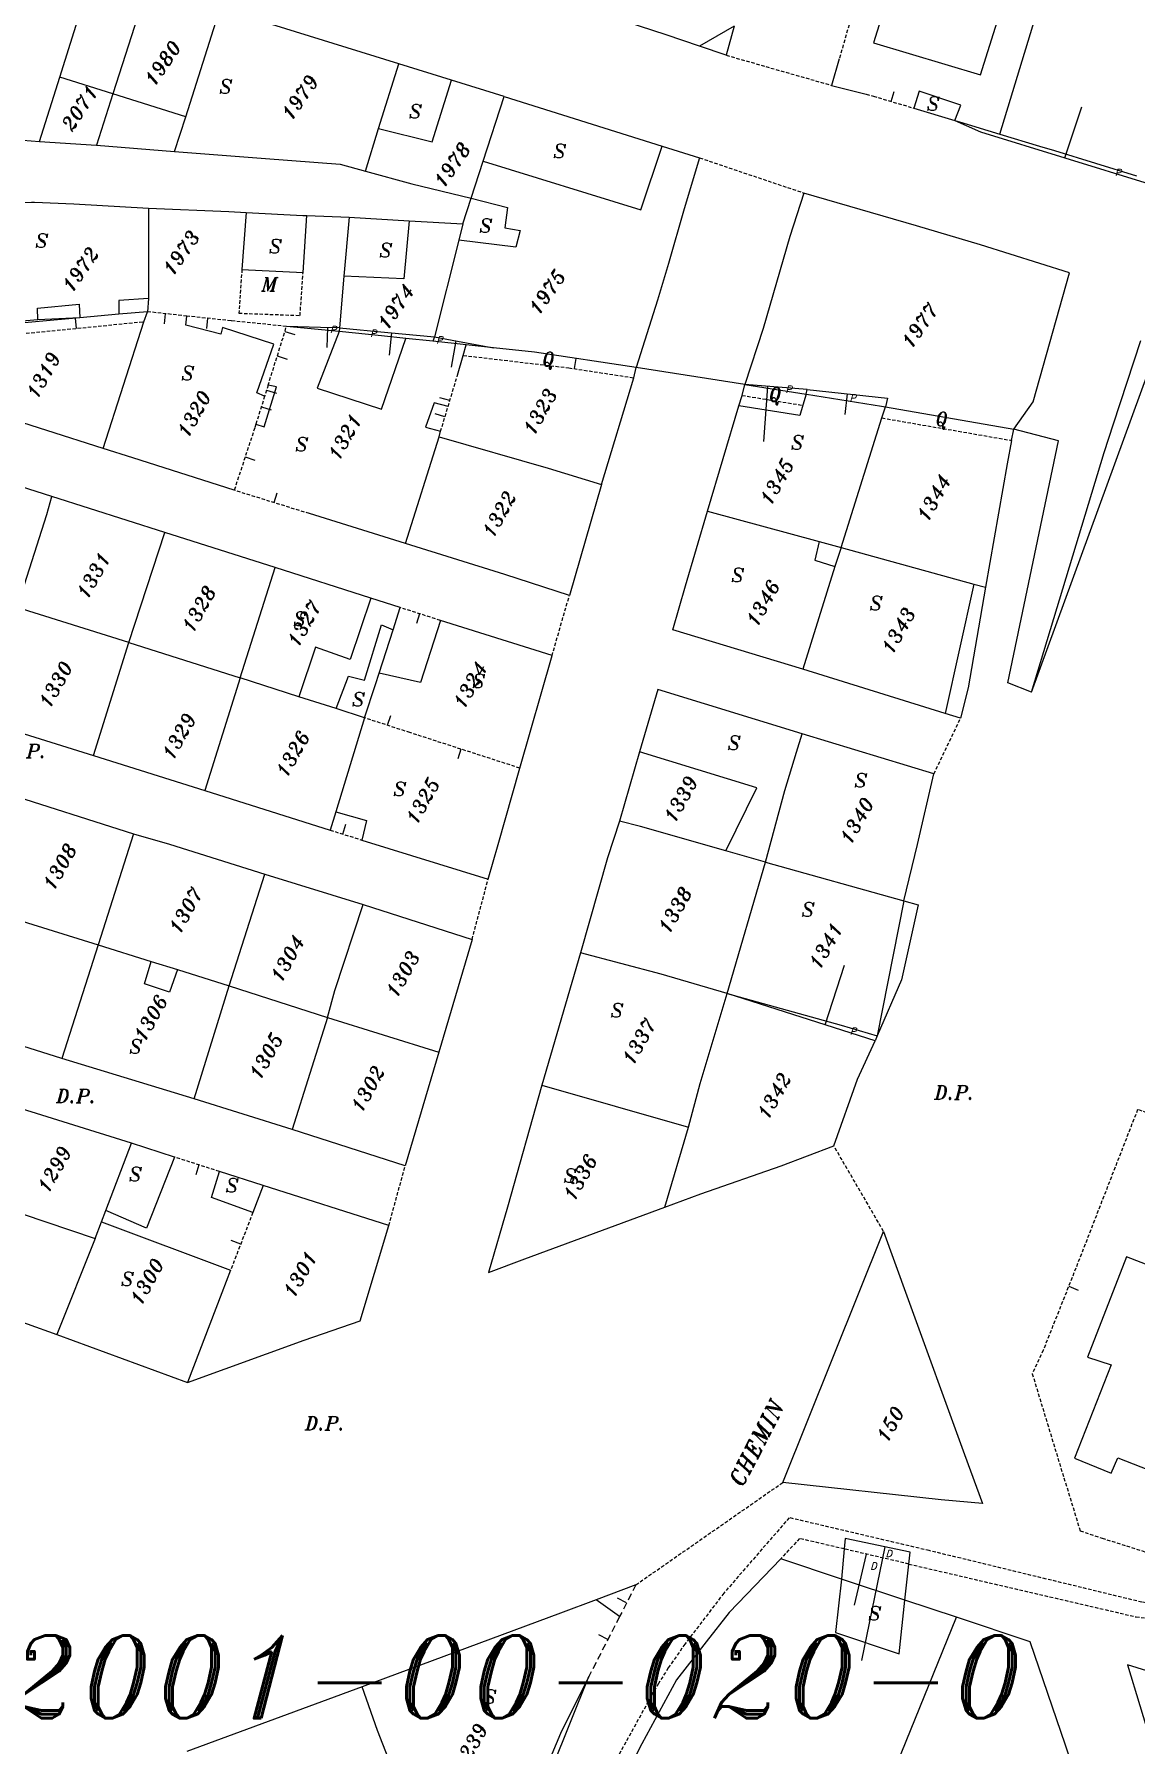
# Model space of a CAD drawing. Extents: x -334462 to -332769, y -29481 to -26664.
# Drawn here: x -333691.6 to -333611.6, y -28874.9 to -28750.7 of the extents above; entities that cross this region are included whole.
import ezdxf
from ezdxf.enums import TextEntityAlignment as Align

# ---------------------------------------------------------------- set-up
doc = ezdxf.new("R2010")
doc.units = 0
doc.header["$MEASUREMENT"] = 0
doc.linetypes.add('DASHED', pattern=[0.75, 0.5, -0.25])
doc.linetypes.add('HIDDEN', pattern=[0.375, 0.25, -0.125])
for name, color, linetype in [('17', 7, 'CONTINUOUS'), ('18', 7, 'CONTINUOUS'), ('DP$DIVIDING$LINE', 7, 'CONTINUOUS'), ('EASEMENT$BOUNDA$', 7, 'CONTINUOUS'), ('ENC$$ST$$A$$TEXT', 7, 'CONTINUOUS'), ('ENCRO$$AREA$TEXT', 7, 'CONTINUOUS'), ('ENCROACHED$WALL', 7, 'CONTINUOUS'), ('MAP$SHEET$BOUND$', 7, 'CONTINUOUS'), ('PARCEL$BOUNDARY', 7, 'CONTINUOUS'), ('PARCEL$NUMBER', 7, 'CONTINUOUS'), ('SECTION$$A$', 7, 'CONTINUOUS'), ('STREET$TEXT', 7, 'CONTINUOUS'), ('STRUC$$FOOTPRINT', 7, 'CONTINUOUS')]:
    doc.layers.add(name, color=color, linetype=linetype)
doc.styles.add('ITALICT', font='ITALICT', dxfattribs={"height": 0.2})

msp = doc.modelspace()

# ---------------------------------------------------------------- linework, layer by layer
at = {"layer": '17', "color": 5, "linetype": 'Continuous'}
for p, q in [((-333682.07, -28771.01), (-333682.15, -28771.75)), ((-333679.01, -28771.34), (-333679.09, -28772.09)), ((-333688.62, -28771.34), (-333688.55, -28772.09)), ((-333652.27, -28774.26), (-333652.38, -28775)), ((-333665.94, -28800.9), (-333665.71, -28800.19)), ((-333660.61, -28802.62), (-333660.84, -28803.34))]:
    msp.add_line(p, q, dxfattribs=at)
at = {"layer": '17', "color": 1, "linetype": 'Continuous'}
for p, q in [((-333661.42, -28777.32), (-333662.14, -28777.11)), ((-333675.1, -28777.77), (-333674.39, -28777.99)), ((-333674.16, -28784.73), (-333673.94, -28784.01)), ((-333663.61, -28792.8), (-333663.83, -28793.51)), ((-333676.6, -28838.57), (-333677.3, -28838.3))]:
    msp.add_line(p, q, dxfattribs=at)
at = {"layer": '18', "color": 1, "linetype": 'Continuous'}
for p, q in [((-333629.37, -28755.6), (-333629.15, -28754.88)), ((-333673.39, -28772.31), (-333672.68, -28772.53)), ((-333673.95, -28774.08), (-333673.23, -28774.3)), ((-333674.72, -28776.56), (-333674.01, -28776.79)), ((-333661.77, -28778.49), (-333662.49, -28778.28)), ((-333676.28, -28781.41), (-333675.57, -28781.64)), ((-333669.18, -28808.8), (-333668.96, -28808.08)), ((-333679.63, -28832.82), (-333679.86, -28833.53)), ((-333616.49, -28841.63), (-333615.8, -28841.91))]:
    msp.add_line(p, q, dxfattribs=at)
at = {"layer": '18', "color": 30, "linetype": 'Continuous'}
for p, q in [((-333648.59, -28864.63), (-333649.25, -28864.29)), ((-333649.94, -28867.28), (-333650.61, -28866.94))]:
    msp.add_line(p, q, dxfattribs=at)
at = {"layer": 'DP$DIVIDING$LINE', "color": 30, "linetype": 'HIDDEN'}
for p, q in [((-333641.35, -28752.24), (-333633.7, -28754.43)), ((-333643.29, -28759.69), (-333635.71, -28762.25)), ((-333654, -28795.84), (-333652.74, -28791.47)), ((-333626.28, -28804.42), (-333624.34, -28800.39)), ((-333659.8, -28816.46), (-333658.64, -28812.08)), ((-333629.93, -28837.65), (-333633.54, -28831.44)), ((-333665.84, -28837.21), (-333664.66, -28832.88)), ((-333647.91, -28863.31), (-333637.25, -28855.88))]:
    msp.add_line(p, q, dxfattribs=at)
at = {"layer": 'DP$DIVIDING$LINE', "color": 2, "linetype": 'HIDDEN'}
msp.add_line((-333628.1, -28861.8), (-333632.79, -28860.71), dxfattribs=at)
for points in [[(-333628.1, -28861.8), (-333611.6, -28865.64), (-333606.92, -28866.08), (-333606.79, -28865.17), (-333611.19, -28864.57), (-333626.61, -28860.83), (-333636.78, -28858.44), (-333641.53, -28863.92), (-333644.35, -28867.61), (-333645.56, -28869.35), (-333646.28, -28870.48), (-333649.16, -28875.66), (-333651.89, -28880.51), (-333653.63, -28884.58), (-333655.22, -28888.77), (-333657.84, -28895.47), (-333659.5, -28900.21), (-333660.8, -28903.44), (-333664.67, -28910.2), (-333668.86, -28917.23), (-333671.31, -28921.2)], [(-333632.79, -28860.71), (-333636.03, -28859.95), (-333637.4, -28861.42)]]:
    msp.add_lwpolyline(points, dxfattribs=at)
at = {"layer": 'EASEMENT$BOUNDA$', "color": 3, "linetype": 'HIDDEN'}
for p, q in [((-333697.77, -28772.98), (-333683.63, -28771.59)), ((-333640.2, -28776.94), (-333635.79, -28777.66)), ((-333630.05, -28778.58), (-333620.64, -28780.21))]:
    msp.add_line(p, q, dxfattribs=at)
for points in [[(-333676.51, -28767.79), (-333676.73, -28770.97), (-333672.29, -28771.14), (-333672.07, -28768.02)], [(-333660.44, -28774.04), (-333652.79, -28774.94), (-333648.06, -28775.66)]]:
    msp.add_lwpolyline(points, dxfattribs=at)
at = {"layer": 'ENC$$ST$$A$$TEXT', "color": 1, "linetype": 'Continuous'}
for p, q in [((-333632.57, -28776.82), (-333632.74, -28778.34)), ((-333634.16, -28822.65), (-333632.77, -28818.31)), ((-333629.83, -28860.56), (-333631.54, -28868.8)), ((-333631.2, -28861.08), (-333632.06, -28864.79))]:
    msp.add_line(p, q, dxfattribs=at)
at = {"layer": 'ENCRO$$AREA$TEXT', "color": 5, "linetype": 'Continuous'}
for p, q in [((-333616.78, -28759.7), (-333615.53, -28756)), ((-333670.29, -28772.02), (-333670.34, -28773.46)), ((-333665.66, -28772.4), (-333665.81, -28774.03)), ((-333660.98, -28772.98), (-333661.33, -28774.89)), ((-333638.35, -28776.3), (-333638.64, -28780.28))]:
    msp.add_line(p, q, dxfattribs=at)
at = {"layer": 'ENCROACHED$WALL', "color": 5, "linetype": 'Continuous'}
for p, q in [((-333688.27, -28771.31), (-333691.33, -28771.45)), ((-333635.48, -28776.51), (-333639.99, -28776.16))]:
    msp.add_line(p, q, dxfattribs=at)
for points in [[(-333624.75, -28756.98), (-333622.9, -28757.81), (-333610.66, -28761.59), (-333607.95, -28762.54)], [(-333669.43, -28772.04), (-333670.8, -28772), (-333673.28, -28771.93)], [(-333669.43, -28772.04), (-333665.91, -28772.38), (-333662.54, -28772.7)], [(-333662.54, -28772.7), (-333660.86, -28773.01), (-333658.24, -28773.48)]]:
    msp.add_lwpolyline(points, dxfattribs=at)
at = {"layer": 'MAP$SHEET$BOUND$', "color": 6, "linetype": 'Continuous'}
msp.add_line((-333639.99, -28776.16), (-333647.89, -28774.92), dxfattribs=at)
msp.add_lwpolyline([(-333619.19, -28798.48), (-333620.92, -28797.82), (-333617.22, -28780.23), (-333620.48, -28779.4)], dxfattribs=at)
at = {"layer": 'PARCEL$BOUNDARY', "color": 7, "linetype": 'Continuous'}
for p, q in [((-333689.73, -28753.83), (-333687.28, -28746.05)), ((-333683.39, -28747.26), (-333685.87, -28755.04)), ((-333680.59, -28756.71), (-333678.09, -28748.84)), ((-333665.13, -28752.87), (-333678.09, -28748.84)), ((-333640.77, -28750.12), (-333641.35, -28752.24)), ((-333641.35, -28752.24), (-333643.29, -28751.58)), ((-333633.15, -28752.51), (-333633.7, -28754.43)), ((-333691.21, -28758.5), (-333689.73, -28753.83)), ((-333666.59, -28757.57), (-333665.13, -28752.87)), ((-333661.29, -28754.05), (-333665.13, -28752.87)), ((-333685.87, -28755.04), (-333687.06, -28758.76)), ((-333657.48, -28755.23), (-333661.29, -28754.05)), ((-333633.7, -28754.43), (-333631.2, -28755.07)), ((-333659, -28759.94), (-333657.48, -28755.23)), ((-333657.48, -28755.23), (-333646.01, -28758.84)), ((-333627.73, -28756.09), (-333624.75, -28756.98)), ((-333681.4, -28759.23), (-333680.59, -28756.71)), ((-333667.55, -28760.67), (-333666.59, -28757.57)), ((-333700.45, -28757.81), (-333691.21, -28758.5)), ((-333691.21, -28758.5), (-333687.06, -28758.76)), ((-333687.06, -28758.76), (-333681.4, -28759.23)), ((-333646.01, -28758.84), (-333643.29, -28759.69)), ((-333659.87, -28762.61), (-333659, -28759.94)), ((-333660.47, -28764.48), (-333659.87, -28762.61)), ((-333683.3, -28763.34), (-333683.3, -28769.91)), ((-333671.8, -28763.88), (-333668.73, -28764.01)), ((-333668.73, -28764.01), (-333669.1, -28768.28)), ((-333668.73, -28764.01), (-333664.38, -28764.26)), ((-333664.38, -28764.26), (-333660.47, -28764.48)), ((-333660.47, -28764.48), (-333660.77, -28765.68)), ((-333660.77, -28765.68), (-333662.54, -28772.7)), ((-333669.1, -28768.28), (-333669.43, -28772.04)), ((-333683.3, -28769.91), (-333683.36, -28770.87)), ((-333683.63, -28771.59), (-333683.36, -28770.87)), ((-333686.58, -28780.81), (-333683.63, -28771.59)), ((-333669.43, -28772.04), (-333669.46, -28772.31)), ((-333662.54, -28772.7), (-333662.64, -28773)), ((-333660.44, -28774.04), (-333660.22, -28773.26)), ((-333619.19, -28798.48), (-333610.08, -28773.5)), ((-333660.86, -28775.47), (-333660.44, -28774.04)), ((-333648.06, -28775.66), (-333647.89, -28774.92)), ((-333650.41, -28783.42), (-333648.06, -28775.66)), ((-333640.2, -28776.94), (-333639.99, -28776.16)), ((-333640.43, -28777.69), (-333640.2, -28776.94)), ((-333642.72, -28785.34), (-333640.43, -28777.69)), ((-333633.02, -28787.98), (-333630.05, -28778.58)), ((-333630.05, -28778.58), (-333629.79, -28777.78)), ((-333664.63, -28787.69), (-333662.2, -28779.94)), ((-333662.2, -28779.94), (-333662.09, -28779.55)), ((-333620.64, -28780.21), (-333620.48, -28779.4)), ((-333690.31, -28784.28), (-333698.33, -28781.73)), ((-333650.41, -28783.42), (-333652.74, -28791.47)), ((-333682.1, -28786.89), (-333690.31, -28784.28)), ((-333664.63, -28787.69), (-333671.61, -28785.53)), ((-333642.72, -28785.34), (-333634.61, -28787.55)), ((-333684.73, -28794.88), (-333682.1, -28786.89)), ((-333674.09, -28789.43), (-333682.1, -28786.89)), ((-333634.61, -28787.55), (-333633.02, -28787.98)), ((-333633.02, -28787.98), (-333633.46, -28789.36)), ((-333633.02, -28787.98), (-333623.38, -28790.64)), ((-333676.64, -28797.44), (-333674.09, -28789.43)), ((-333667.16, -28791.67), (-333674.09, -28789.43)), ((-333633.46, -28789.36), (-333635.79, -28796.83)), ((-333623.38, -28790.64), (-333622.54, -28790.87)), ((-333684.73, -28794.88), (-333692.83, -28792.35)), ((-333665.02, -28792.35), (-333667.16, -28791.67)), ((-333665.54, -28793.97), (-333665.02, -28792.35)), ((-333654, -28795.84), (-333662.1, -28793.28)), ((-333687.28, -28803.09), (-333684.73, -28794.88)), ((-333684.73, -28794.88), (-333676.64, -28797.44)), ((-333666.55, -28797.11), (-333665.54, -28793.97)), ((-333656.33, -28804.01), (-333654, -28795.84)), ((-333625.47, -28800.04), (-333635.79, -28796.83)), ((-333676.64, -28797.44), (-333679.21, -28805.64)), ((-333672.38, -28798.82), (-333676.64, -28797.44)), ((-333669.67, -28799.69), (-333672.38, -28798.82)), ((-333667.6, -28800.36), (-333669.67, -28799.69)), ((-333695.42, -28800.54), (-333687.28, -28803.09)), ((-333667.6, -28800.36), (-333669.7, -28807.17)), ((-333624.34, -28800.39), (-333625.47, -28800.04)), ((-333626.28, -28804.42), (-333635.85, -28801.51)), ((-333687.28, -28803.09), (-333679.21, -28805.64)), ((-333647.66, -28802.83), (-333649.11, -28807.87)), ((-333693.93, -28805.74), (-333684.37, -28808.78)), ((-333679.21, -28805.64), (-333670.11, -28808.51)), ((-333669.7, -28807.17), (-333670.11, -28808.51)), ((-333684.37, -28808.78), (-333686.94, -28816.84)), ((-333667.8, -28809.23), (-333658.64, -28812.08)), ((-333638.51, -28810.83), (-333641.38, -28810.01)), ((-333641.28, -28820.37), (-333638.51, -28810.83)), ((-333638.51, -28810.83), (-333628.45, -28813.64)), ((-333677.44, -28819.81), (-333674.84, -28811.71)), ((-333674.84, -28811.71), (-333667.71, -28813.92)), ((-333696.52, -28813.86), (-333686.94, -28816.84)), ((-333667.71, -28813.92), (-333659.8, -28816.46)), ((-333686.94, -28816.84), (-333689.58, -28825.1)), ((-333686.94, -28816.84), (-333683.09, -28818.04)), ((-333659.8, -28816.46), (-333662.22, -28824.63)), ((-333683.09, -28818.04), (-333681.19, -28818.63)), ((-333651.93, -28817.43), (-333654.73, -28827.04)), ((-333681.19, -28818.63), (-333677.44, -28819.81)), ((-333679.98, -28828.01), (-333677.44, -28819.81)), ((-333677.44, -28819.81), (-333670.29, -28822.11)), ((-333689.58, -28825.1), (-333699.18, -28822.05)), ((-333670.29, -28822.11), (-333672.87, -28830.25)), ((-333670.29, -28822.11), (-333662.22, -28824.63)), ((-333630.39, -28823.45), (-333630.55, -28823.81)), ((-333662.22, -28824.63), (-333664.66, -28832.88)), ((-333679.98, -28828.01), (-333689.58, -28825.1)), ((-333654.73, -28827.04), (-333644.09, -28830.07)), ((-333684.52, -28831.25), (-333694.09, -28828.26)), ((-333672.87, -28830.25), (-333679.98, -28828.01)), ((-333664.66, -28832.88), (-333672.87, -28830.25)), ((-333645.8, -28835.9), (-333644.09, -28830.07)), ((-333686.39, -28836.12), (-333684.52, -28831.25)), ((-333681.41, -28832.25), (-333684.52, -28831.25)), ((-333674.97, -28834.31), (-333678.14, -28833.3)), ((-333674.97, -28834.31), (-333675.72, -28836.28)), ((-333665.84, -28837.21), (-333674.97, -28834.31)), ((-333696.62, -28834.97), (-333687.17, -28838.16)), ((-333687.17, -28838.16), (-333686.71, -28836.96)), ((-333686.71, -28836.96), (-333686.39, -28836.12)), ((-333687.17, -28838.16), (-333689.94, -28845.13)), ((-333637.25, -28855.88), (-333629.93, -28837.65)), ((-333699.25, -28841.79), (-333689.94, -28845.13)), ((-333689.94, -28845.13), (-333680.47, -28848.63)), ((-333632.99, -28862.89), (-333637.4, -28861.42)), ((-333628.39, -28864.42), (-333632.99, -28862.89)), ((-333647.91, -28863.31), (-333650.8, -28864.4)), ((-333624.64, -28865.67), (-333628.39, -28864.42)), ((-333667.78, -28870.73), (-333680.5, -28875.41))]:
    msp.add_line(p, q, dxfattribs=at)
at = {"layer": 'PARCEL$BOUNDARY', "color": 2, "linetype": 'HIDDEN'}
for p, q in [((-333674.61, -28776.21), (-333674.86, -28777.01)), ((-333661.54, -28777.74), (-333660.86, -28775.47)), ((-333674.86, -28777.01), (-333675.5, -28779.03)), ((-333662.09, -28779.55), (-333661.54, -28777.74)), ((-333671.61, -28785.53), (-333677.07, -28783.83)), ((-333662.1, -28793.28), (-333665.02, -28792.35)), ((-333664.31, -28801.43), (-333667.6, -28800.36)), ((-333656.33, -28804.01), (-333664.31, -28801.43)), ((-333670.11, -28808.51), (-333667.8, -28809.23)), ((-333678.14, -28833.3), (-333681.41, -28832.25)), ((-333675.72, -28836.28), (-333677.33, -28840.47))]:
    msp.add_line(p, q, dxfattribs=at)
at = {"layer": 'PARCEL$BOUNDARY', "color": 2, "linetype": 'DASHED'}
for p, q in [((-333647.91, -28863.31), (-333649.09, -28865.62)), ((-333649.09, -28865.62), (-333651.32, -28869.96))]:
    msp.add_line(p, q, dxfattribs=at)
at = {"layer": 'PARCEL$BOUNDARY', "color": 2, "linetype": 'HIDDEN'}
for points in [[(-333611.67, -28677.88), (-333612.7, -28681.34), (-333614.23, -28686.61), (-333614.96, -28689.24), (-333616.63, -28695.05), (-333618, -28699.91), (-333620.4, -28708.4), (-333621.86, -28713.37), (-333624.25, -28721.58), (-333625.93, -28727.39), (-333628.18, -28735.15), (-333630.27, -28742.45), (-333631.22, -28745.82), (-333632.44, -28750.04), (-333633.15, -28752.51)], [(-333631.2, -28755.07), (-333630.67, -28755.21), (-333627.73, -28756.09)], [(-333674.61, -28776.21), (-333673.49, -28772.63), (-333673.28, -28771.93)], [(-333675.5, -28779.03), (-333675.58, -28779.3), (-333677.07, -28783.83)], [(-333583.1, -28838.38), (-333611.49, -28828.8), (-333615.97, -28840.31), (-333618.34, -28846.27), (-333619.14, -28847.98), (-333618.04, -28851.61), (-333615.66, -28859.39), (-333614.07, -28859.92), (-333601.17, -28864.03), (-333597.88, -28865.03)]]:
    msp.add_lwpolyline(points, dxfattribs=at)
at = {"layer": 'PARCEL$BOUNDARY', "color": 7, "linetype": 'Continuous'}
for points in [[(-333643.29, -28751.58), (-333645.72, -28750.76), (-333651.53, -28748.88)], [(-333624.75, -28756.98), (-333624.42, -28757.08), (-333621.49, -28757.97)], [(-333621.49, -28757.97), (-333618.6, -28758.84), (-333617.52, -28759.17), (-333611.57, -28761.01)], [(-333681.4, -28759.23), (-333674.81, -28759.73), (-333669.37, -28760.15), (-333667.55, -28760.67)], [(-333643.29, -28759.69), (-333644.4, -28763.39), (-333645.55, -28767.37), (-333646.33, -28770.02), (-333647.89, -28774.92)], [(-333667.55, -28760.67), (-333664.18, -28761.57), (-333659.87, -28762.61)], [(-333635.71, -28762.25), (-333636.74, -28765.4), (-333638.66, -28772.09), (-333639.99, -28776.16)], [(-333620.48, -28779.4), (-333619.07, -28777.41), (-333616.44, -28768.05), (-333622.89, -28766), (-333627.55, -28764.63), (-333635.71, -28762.25)], [(-333696.69, -28763.14), (-333691.78, -28762.9), (-333691.56, -28762.91), (-333688.72, -28763.03), (-333683.3, -28763.34)], [(-333683.3, -28763.34), (-333677.46, -28763.58), (-333676.2, -28763.65)], [(-333676.2, -28763.65), (-333672.08, -28763.87), (-333671.8, -28763.88)], [(-333686.58, -28780.81), (-333694.79, -28778.19), (-333698.96, -28776.95)], [(-333635.56, -28776.86), (-333635.52, -28776.86), (-333630.08, -28777.73), (-333629.79, -28777.78)], [(-333662.2, -28779.94), (-333654.27, -28782.23), (-333650.41, -28783.42)], [(-333677.07, -28783.83), (-333684.43, -28781.48), (-333686.58, -28780.81)], [(-333620.64, -28780.21), (-333620.97, -28781.91), (-333622.54, -28790.87)], [(-333692.83, -28792.35), (-333690.66, -28785.59), (-333690.31, -28784.28)], [(-333635.79, -28796.83), (-333645.23, -28793.97), (-333644.3, -28790.76), (-333642.72, -28785.34)], [(-333652.74, -28791.47), (-333657.42, -28789.94), (-333664.63, -28787.69)], [(-333622.54, -28790.87), (-333623.8, -28798.17), (-333624.34, -28800.39)], [(-333667.6, -28800.36), (-333666.82, -28797.94), (-333666.55, -28797.11)], [(-333635.85, -28801.51), (-333646.32, -28798.31), (-333647.66, -28802.83)], [(-333638.51, -28810.83), (-333637.09, -28805.63), (-333636.24, -28802.85), (-333635.85, -28801.51)], [(-333658.64, -28812.08), (-333657.91, -28809.56), (-333656.33, -28804.01)], [(-333628.45, -28813.64), (-333627.47, -28809.56), (-333626.28, -28804.42)], [(-333649.11, -28807.87), (-333649.98, -28810.53), (-333651.93, -28817.43)], [(-333641.38, -28810.01), (-333647.58, -28808.24), (-333649.11, -28807.87)], [(-333684.37, -28808.78), (-333681.77, -28809.52), (-333674.84, -28811.71)], [(-333670.29, -28822.11), (-333669.76, -28820.16), (-333667.71, -28813.92)], [(-333628.45, -28813.64), (-333627.41, -28813.94), (-333628.62, -28819.39), (-333630.39, -28823.45)], [(-333641.28, -28820.37), (-333646.08, -28818.98), (-333651.93, -28817.43)], [(-333644.09, -28830.07), (-333643.25, -28826.91), (-333641.28, -28820.37)], [(-333641.28, -28820.37), (-333633.01, -28822.68), (-333630.39, -28823.45)], [(-333633.54, -28831.44), (-333631.82, -28826.6), (-333630.55, -28823.81)], [(-333654.73, -28827.04), (-333657.24, -28835.88), (-333658.62, -28840.63), (-333655.98, -28839.65), (-333645.8, -28835.9)], [(-333645.8, -28835.9), (-333643.19, -28834.91), (-333637.36, -28832.88), (-333633.54, -28831.44)], [(-333680.47, -28848.63), (-333672, -28845.54), (-333667.92, -28844.14), (-333665.84, -28837.21)], [(-333629.93, -28837.65), (-333628.24, -28842.32), (-333624.05, -28853.84), (-333622.75, -28857.4), (-333625.76, -28857.15), (-333637.25, -28855.88)], [(-333677.33, -28840.47), (-333677.96, -28842.1), (-333680.47, -28848.63)], [(-333637.4, -28861.42), (-333641.15, -28865.31), (-333642.81, -28867.44), (-333644.97, -28870.21), (-333647.47, -28874.86), (-333650.6, -28881.09), (-333653.89, -28889.81), (-333655.66, -28894.74), (-333658.43, -28902.95), (-333659.15, -28904.98), (-333659.91, -28906.21)], [(-333650.8, -28864.4), (-333653.38, -28865.38), (-333667.78, -28870.73)], [(-333637, -28896.19), (-333634.82, -28890.82), (-333629.96, -28878.77), (-333624.64, -28865.67)], [(-333615.38, -28879.02), (-333616.73, -28874.96), (-333619.28, -28867.44), (-333624.64, -28865.67)], [(-333598.4, -28873.04), (-333609.8, -28869.88), (-333612.23, -28869.13), (-333611.33, -28872.08), (-333607.08, -28886.14), (-333603.88, -28895.9), (-333602.36, -28900.5)], [(-333660.47, -28891.58), (-333660.16, -28891.72), (-333655.31, -28879.91), (-333651.32, -28869.96)], [(-333651.32, -28869.96), (-333653.39, -28874.11), (-333657.16, -28883.1), (-333660.16, -28890.84)], [(-333660.16, -28890.84), (-333662.92, -28883.51), (-333666.67, -28873.89), (-333667.78, -28870.73)]]:
    msp.add_lwpolyline(points, dxfattribs=at)
at = {"layer": 'SECTION$$A$', "color": 7, "linetype": 'Continuous'}
for p, q in [((-333685.45, -28771.05), (-333688.27, -28771.31)), ((-333683.36, -28770.87), (-333685.45, -28771.05)), ((-333669.46, -28772.31), (-333673.28, -28771.93)), ((-333660.22, -28773.26), (-333662.64, -28773)), ((-333658.24, -28773.48), (-333660.22, -28773.26)), ((-333639.99, -28776.16), (-333635.56, -28776.86)), ((-333629.79, -28777.78), (-333620.48, -28779.4))]:
    msp.add_line(p, q, dxfattribs=at)
at = {"layer": 'SECTION$$A$', "color": 2, "linetype": 'HIDDEN'}
msp.add_line((-333680.51, -28771.18), (-333683.36, -28770.87), dxfattribs=at)
at = {"layer": 'SECTION$$A$', "color": 7, "linetype": 'Continuous'}
for points in [[(-333688.27, -28771.31), (-333694.73, -28771.9), (-333697.47, -28772.15)], [(-333664.62, -28772.8), (-333666.38, -28772.62), (-333669.46, -28772.31)], [(-333662.64, -28773), (-333662.66, -28773), (-333664.62, -28772.8)], [(-333647.89, -28774.92), (-333655.26, -28773.8), (-333658.24, -28773.48)], [(-333619.19, -28798.48), (-333613.92, -28781.08), (-333613.25, -28779.01), (-333611.26, -28772.96)]]:
    msp.add_lwpolyline(points, dxfattribs=at)
at = {"layer": 'SECTION$$A$', "color": 2, "linetype": 'HIDDEN'}
msp.add_lwpolyline([(-333673.28, -28771.93), (-333677.3, -28771.53), (-333680.51, -28771.18)], dxfattribs=at)
at = {"layer": 'STRUC$$FOOTPRINT', "color": 1, "linetype": 'Continuous'}
for p, q in [((-333640.77, -28750.12), (-333643.29, -28751.58)), ((-333685.87, -28755.04), (-333689.73, -28753.83)), ((-333680.59, -28756.71), (-333685.87, -28755.04)), ((-333676.2, -28763.65), (-333676.51, -28767.79)), ((-333672.07, -28768.02), (-333671.8, -28763.88)), ((-333676.51, -28767.79), (-333672.07, -28768.02)), ((-333635.56, -28776.86), (-333635.48, -28776.51)), ((-333623.38, -28790.64), (-333625.47, -28800.04)), ((-333628.45, -28813.64), (-333630.39, -28823.45)), ((-333630.55, -28823.81), (-333641.28, -28820.37)), ((-333686.71, -28836.96), (-333677.33, -28840.47)), ((-333616.08, -28854.11), (-333613.4, -28855.2)), ((-333632.79, -28860.71), (-333632.99, -28862.89)), ((-333628.39, -28864.42), (-333628.1, -28861.8)), ((-333649.09, -28865.62), (-333650.8, -28864.4))]:
    msp.add_line(p, q, dxfattribs=at)
for points in [[(-333621.49, -28757.97), (-333599.08, -28684.36), (-333601.77, -28683.56), (-333603.9, -28690.15), (-333612.57, -28687.73), (-333609.61, -28678.44), (-333611.67, -28677.88)], [(-333629.48, -28747.54), (-333630.66, -28751.35), (-333622.89, -28753.67), (-333621.69, -28749.81)], [(-333666.59, -28757.57), (-333662.71, -28758.53), (-333661.29, -28754.05)], [(-333624.75, -28756.98), (-333624.31, -28755.87), (-333627.34, -28754.86), (-333627.73, -28756.09)], [(-333659, -28759.94), (-333647.55, -28763.47), (-333646.01, -28758.84)], [(-333659.87, -28762.61), (-333657.23, -28763.29), (-333657.42, -28764.77), (-333656.3, -28764.96), (-333656.63, -28766.18), (-333660.77, -28765.68)], [(-333664.38, -28764.26), (-333664.75, -28768.47), (-333669.1, -28768.28)], [(-333683.3, -28769.91), (-333685.45, -28770.06), (-333685.45, -28771.05)], [(-333691.33, -28771.45), (-333691.35, -28770.61), (-333688.33, -28770.32), (-333688.27, -28771.31)], [(-333674.86, -28777.01), (-333675.43, -28776.75), (-333674.2, -28773.22), (-333677.91, -28772.01), (-333678.03, -28772.5), (-333680.57, -28771.85), (-333680.51, -28771.18)], [(-333691.33, -28771.45), (-333693.03, -28771.61), (-333694.43, -28771.71)], [(-333669.46, -28772.31), (-333671.05, -28776.42), (-333666.38, -28777.95), (-333664.62, -28772.8)], [(-333675.5, -28779.03), (-333674.89, -28779.23), (-333674, -28776.32), (-333674.61, -28776.21)], [(-333661.54, -28777.74), (-333662.55, -28777.49), (-333663.18, -28779.25), (-333662.09, -28779.55)], [(-333635.56, -28776.86), (-333635.78, -28777.64), (-333635.79, -28777.66)], [(-333635.48, -28776.51), (-333629.65, -28777.14), (-333629.79, -28777.78)], [(-333635.79, -28777.66), (-333636, -28778.4), (-333640.43, -28777.69)], [(-333634.61, -28787.55), (-333634.91, -28788.9), (-333633.46, -28789.36)], [(-333667.16, -28791.67), (-333668.64, -28796.11), (-333671.18, -28795.22), (-333672.38, -28798.82)], [(-333669.67, -28799.69), (-333668.78, -28797.33), (-333667.6, -28797.62), (-333666.37, -28793.61), (-333665.54, -28793.97)], [(-333662.1, -28793.28), (-333663.54, -28797.8), (-333666.55, -28797.11)], [(-333641.38, -28810.01), (-333639.14, -28805.44), (-333647.66, -28802.83)], [(-333669.7, -28807.17), (-333667.46, -28807.81), (-333667.8, -28809.23)], [(-333681.19, -28818.63), (-333681.77, -28820.27), (-333683.58, -28819.68), (-333683.09, -28818.04)], [(-333681.41, -28832.25), (-333683.44, -28837.41), (-333686.39, -28836.12)], [(-333675.72, -28836.28), (-333678.71, -28835.19), (-333678.14, -28833.3)], [(-333613.4, -28855.2), (-333612.93, -28854.08), (-333599.25, -28859.44), (-333599.69, -28860.56), (-333597.15, -28861.63), (-333588.68, -28840.64), (-333591.43, -28839.55), (-333591.83, -28840.71), (-333605.55, -28835.33), (-333605.01, -28834.13), (-333607.65, -28833.17), (-333610.49, -28840.19), (-333612.29, -28839.5), (-333615.13, -28846.78), (-333613.41, -28847.33), (-333616.08, -28854.11)], [(-333628.1, -28861.8), (-333628, -28860.94), (-333632.72, -28859.96), (-333632.79, -28860.71)], [(-333632.99, -28862.89), (-333633.43, -28866.78), (-333628.81, -28868.33), (-333628.39, -28864.42)]]:
    msp.add_lwpolyline(points, dxfattribs=at)

# ---------------------------------------------------------------- texts
at = {"layer": 'DP$DIVIDING$LINE', "color": 2, "linetype": 'Continuous', "style": 'ITALICT'}
for p in [(-333692.16, -28802.77), (-333624.79, -28827.56), (-333688.54, -28827.82), (-333670.48, -28851.58)]:
    msp.add_text('D.P.', height=1, dxfattribs=at).set_placement(p, align=Align.MIDDLE)
at = {"layer": 'EASEMENT$BOUNDA$', "color": 3, "linetype": 'Continuous', "style": 'ITALICT'}
for s, p in [('M', (-333674.49, -28768.87)), ('Q', (-333654.25, -28774.43)), ('Q', (-333637.79, -28777)), ('Q', (-333625.7, -28778.77))]:
    msp.add_text(s, height=1, dxfattribs=at).set_placement(p, align=Align.MIDDLE)
at = {"layer": 'ENC$$ST$$A$$TEXT', "color": 1, "linetype": 'Continuous', "style": 'ITALICT'}
for s, p in [('P', (-333632.16, -28777.12)), ('P', (-333632.14, -28823.11)), ('D', (-333630.66, -28861.95)), ('D', (-333629.55, -28861.04))]:
    msp.add_text(s, height=0.5, dxfattribs=at).set_placement(p, align=Align.MIDDLE)
at = {"layer": 'ENCRO$$AREA$TEXT', "color": 5, "linetype": 'Continuous', "style": 'ITALICT'}
for p in [(-333612.91, -28760.76), (-333669.88, -28772.16), (-333666.97, -28772.43), (-333662.17, -28772.92), (-333636.82, -28776.5)]:
    msp.add_text('P', height=0.5, dxfattribs=at).set_placement(p, align=Align.MIDDLE)
at = {"layer": 'MAP$SHEET$BOUND$', "color": 6, "linetype": 'Continuous', "style": 'ITALICT'}
msp.add_text('232001-00-020-0', height=6, dxfattribs=at).set_placement((-333662, -28870), align=Align.MIDDLE)
at = {"layer": 'PARCEL$NUMBER', "color": 7, "linetype": 'Continuous', "style": 'ITALICT'}
for s, rotation, p in [('1980', 55.2388, (-333682.27, -28752.83)), ('1979', 55.2388, (-333672.32, -28755.31)), ('1978', 55.2388, (-333661.26, -28760.21)), ('1973', 55.2388, (-333680.93, -28766.59)), ('1972', 55.2388, (-333688.24, -28767.8)), ('1975', 55.2388, (-333654.36, -28769.44)), ('1974', 55.2388, (-333665.36, -28770.53)), ('1977', 55.2388, (-333627.31, -28771.87)), ('1319', 60.7133, (-333690.94, -28775.48)), ('1320', 60.7133, (-333679.99, -28778.29)), ('1323', 60.7133, (-333654.88, -28778.12)), ('1321', 60.7133, (-333669.04, -28779.95)), ('1345', 60.7133, (-333637.69, -28783.21)), ('1344', 60.7133, (-333626.3, -28784.4)), ('1322', 60.7133, (-333657.84, -28785.57)), ('1331', 60.7133, (-333687.29, -28790.01)), ('1328', 60.7133, (-333679.64, -28792.46)), ('1346', 60.7133, (-333638.69, -28792.02)), ('1327', 60.7133, (-333672, -28793.51)), ('1343', 60.7133, (-333628.86, -28794.02)), ('1330', 60.7133, (-333690.04, -28797.94)), ('1324', 60.7133, (-333659.95, -28797.99)), ('1329', 60.7133, (-333681.09, -28801.7)), ('1326', 60.7133, (-333672.82, -28802.97)), ('1325', 60.7133, (-333663.39, -28806.39)), ('1339', 60.7133, (-333644.67, -28806.26)), ('1340', 60.7133, (-333631.88, -28807.83)), ('1308', 60.7133, (-333689.74, -28811.17)), ('1307', 60.7133, (-333680.6, -28814.34)), ('1338', 60.7133, (-333645.08, -28814.31)), ('1341', 60.7133, (-333634.13, -28816.9)), ('1304', 60.7133, (-333673.22, -28817.85)), ('1303', 60.7133, (-333664.84, -28818.96)), ('1306', 60.7133, (-333683.14, -28822.15)), ('1337', 60.7133, (-333647.69, -28823.85)), ('1305', 60.7133, (-333674.77, -28824.92)), ('1302', 60.7133, (-333667.38, -28827.3)), ('1342', 60.7133, (-333637.88, -28827.81)), ('1299', 60.7133, (-333690.14, -28833.14)), ('1336', 60.7133, (-333651.96, -28833.73)), ('1301', 60.7133, (-333672.29, -28840.75)), ('1300', 60.7133, (-333683.41, -28841.3)), ('150', 60.7133, (-333629.45, -28851.65)), ('1239', 60.7133, (-333659.93, -28875.06))]:
    msp.add_text(s, height=1, rotation=rotation, dxfattribs=at).set_placement(p, align=Align.MIDDLE)
at = {"layer": 'PARCEL$NUMBER', "color": 1, "linetype": 'Continuous', "style": 'ITALICT'}
msp.add_text('2071', height=1, rotation=56.8982, dxfattribs=at).set_placement((-333688.27, -28756.06), align=Align.MIDDLE)
at = {"layer": 'STREET$TEXT', "color": 7, "linetype": 'Continuous', "style": 'ITALICT'}
msp.add_text('CHEMIN', height=1.15, rotation=62.5869, dxfattribs=at).set_placement((-333640.18, -28856.26))
at = {"layer": 'STRUC$$FOOTPRINT', "color": 1, "linetype": 'Continuous', "style": 'ITALICT'}
for p in [(-333677.68, -28754.51), (-333663.91, -28756.31), (-333626.32, -28755.76), (-333653.44, -28759.2), (-333658.8, -28764.62), (-333691.03, -28765.71), (-333674.08, -28766.11), (-333666.07, -28766.4), (-333680.43, -28775.33), (-333672.16, -28780.49), (-333636.18, -28780.36), (-333640.52, -28789.99), (-333630.47, -28792.03), (-333672.31, -28793.17), (-333659.32, -28797.68), (-333668.05, -28799.01), (-333640.77, -28802.17), (-333631.58, -28804.9), (-333665.05, -28805.52), (-333635.41, -28814.27), (-333649.28, -28821.59), (-333684.21, -28824.22), (-333684.23, -28833.49), (-333652.68, -28833.6), (-333677.21, -28834.31), (-333684.81, -28841.1), (-333630.56, -28865.38), (-333658.5, -28871.44)]:
    msp.add_text('S', height=1, dxfattribs=at).set_placement(p, align=Align.MIDDLE)

doc.saveas('drawing.dxf')
